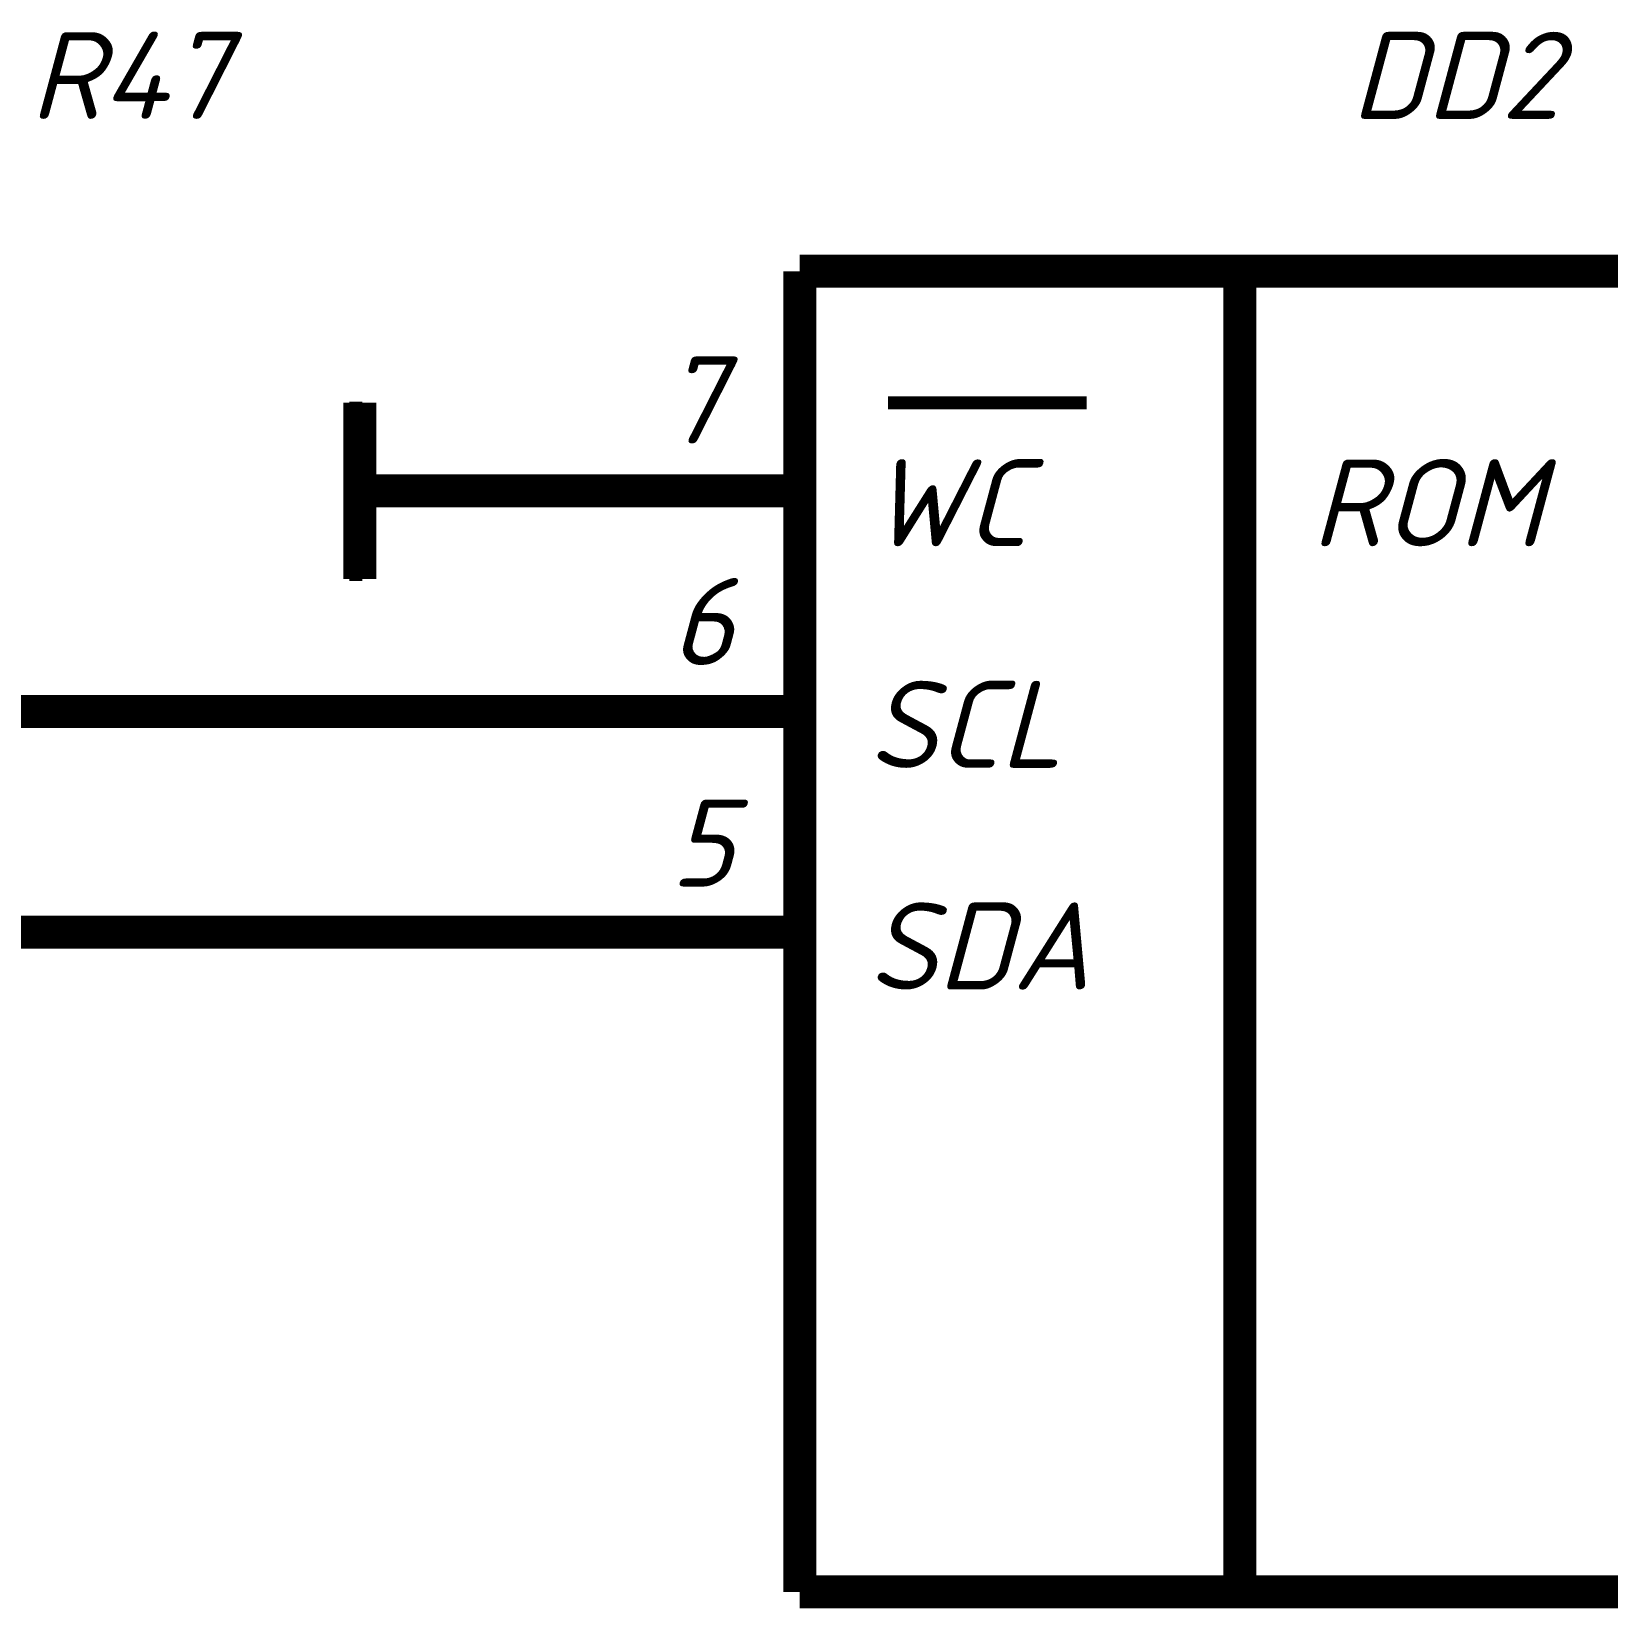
# Model space of a CAD drawing. Header units: inches. Extents: x 0 to 841, y 0 to 594.
# Drawn here: x 442.55 to 478.34, y 207.13 to 242.92 of the extents above; entities that cross this region are included whole.
import ezdxf

# ---------------------------------------------------------------- set-up
doc = ezdxf.new("R2010")
doc.units = ezdxf.units.IN
doc.layers.add('Sheet', color=255, linetype='Continuous')
doc.styles.get("Standard").update_dxf_attribs({"font": 'isocpeui.ttf'})

msp = doc.modelspace()

# ---------------------------------------------------------------- linework, layer by layer
at = {"layer": 'Sheet'}
for points in [[(460.003, 237.483, 0.749, 0.749, 0), (460.003, 207.5, 0.749, 0.749, 0)], [(490.007, 237.483, 0.749, 0.749, 0), (460.003, 237.483, 0.749, 0.749, 0)], [(469.997, 237.483, 0.749, 0.749, 0), (469.997, 207.5, 0.749, 0.749, 0)], [(450.01, 234.496, 0.749, 0.749, 0), (450.01, 230.498, 0.749, 0.749, 0)], [(449.92, 234.519, 0.3, 0.3, 0), (449.92, 230.453, 0.3, 0.3, 0)], [(462.002, 234.496, 0.3, 0.3, 0), (466.516, 234.496, 0.3, 0.3, 0)], [(455.018, 232.497, 0.749, 0.749, 0), (450.01, 232.497, 0.749, 0.749, 0)], [(455.018, 232.497, 0.749, 0.749, 0), (460.003, 232.497, 0.749, 0.749, 0)], [(455.018, 232.497, 0.3, 0.3, 0), (449.92, 232.497, 0.3, 0.3, 0)], [(460.003, 232.497, 0.3, 0.3, 0), (455.018, 232.497, 0.3, 0.3, 0)], [(425.014, 227.489, 0.749, 0.749, 0), (455.018, 227.489, 0.749, 0.749, 0)], [(455.018, 227.489, 0.749, 0.749, 0), (460.003, 227.489, 0.749, 0.749, 0)], [(460.003, 227.489, 0.3, 0.3, 0), (455.018, 227.489, 0.3, 0.3, 0)], [(455.018, 222.48, 0.749, 0.749, 0), (440.016, 222.48, 0.749, 0.749, 0), (440.016, 217.495, 0.749, 0.749, 0), (425.014, 217.495, 0.749, 0.749, 0)], [(455.018, 222.48, 0.749, 0.749, 0), (460.003, 222.48, 0.749, 0.749, 0)], [(460.003, 222.48, 0.3, 0.3, 0), (455.018, 222.48, 0.3, 0.3, 0)], [(460.003, 207.5, 0.749, 0.749, 0), (490.007, 207.5, 0.749, 0.749, 0)]]:
    msp.add_lwpolyline(points, format="xyseb", dxfattribs=at)

# ---------------------------------------------------------------- texts
for s, height, p in [('R47', 1.9764, (442.509, 240.942)), ('DD2', 1.9764, (472.512, 240.942)), ('7', 1.976, (456.882, 233.575)), ('WC', 1.9764, (461.553, 231.24)), ('ROM', 1.9764, (471.614, 231.24)), ('6', 1.976, (457.061, 228.544)), ('SCL', 1.9764, (461.553, 226.209)), ('5', 1.976, (457.061, 223.514)), ('SDA', 1.9764, (461.553, 221.178))]:
    msp.add_text(s, height=height, dxfattribs=at).set_placement(p)

doc.saveas('drawing.dxf')
